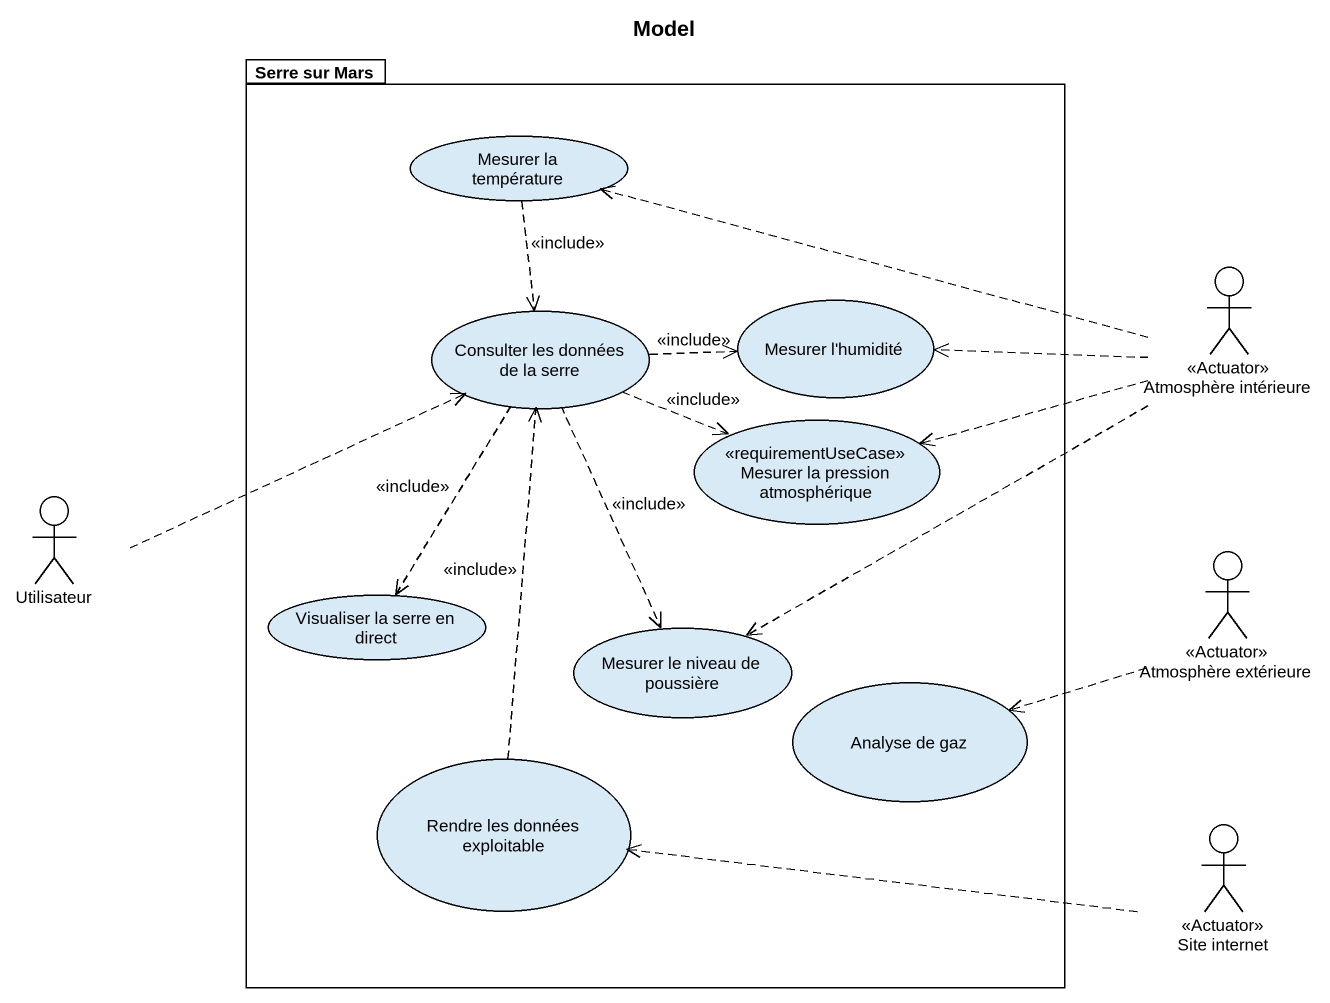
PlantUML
@startuml
title Model
package "Serre sur Mars" as Serre_sur_Mars {
  usecase "Mesurer la température" as Mesurer_la_température
  usecase "Consulter les données de la serre" as Consulter_les_données_de_la
  usecase "Mesurer l'humidité" as Mesurer_l_humidité
  usecase "Mesurer la pression atmosphérique" as Mesurer_la_pression <<requirementUseCase>>
  usecase "Visualiser la serre en direct" as Visualiser_la_serre_en
  usecase "Mesurer le niveau de poussière" as Mesurer_le_niveau_de
  usecase "Analyse de gaz" as Analyse_de_gaz
  usecase "Rendre les données exploitable" as Rendre_les_données
}
actor "Atmosphère intérieure" as Atmosphère_intérieure <<Actuator>>
actor Utilisateur
actor "Atmosphère extérieure" as Atmosphère_extérieure <<Actuator>>
actor "Site internet" as Site_internet <<Actuator>>
Mesurer_la_température ..> Consulter_les_données_de_la : <<include>>
Atmosphère_intérieure .left.> Mesurer_la_température
Atmosphère_intérieure .left.> Mesurer_l_humidité
Atmosphère_intérieure .left.> Mesurer_la_pression
Atmosphère_intérieure .left.> Mesurer_le_niveau_de
Consulter_les_données_de_la .right.> Mesurer_l_humidité : <<include>>
Consulter_les_données_de_la .right.> Mesurer_la_pression : <<include>>
Consulter_les_données_de_la ..> Visualiser_la_serre_en : <<include>>
Consulter_les_données_de_la ..> Mesurer_le_niveau_de : <<include>>
Utilisateur .right.> Consulter_les_données_de_la
Atmosphère_extérieure .left.> Analyse_de_gaz
Rendre_les_données .up.> Consulter_les_données_de_la : <<include>>
Site_internet .left.> Rendre_les_données
@enduml
